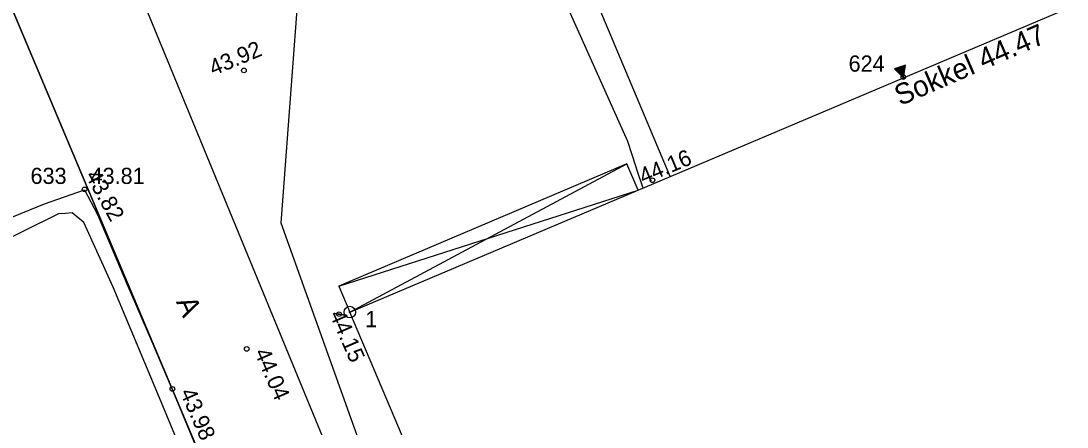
# Model space of a CAD drawing. Extents: x 543497 to 546634, y 6576026 to 6577859.
# Drawn here: x 545557.19 to 545602.5, y 6577604.29 to 6577621.88 of the extents above; entities that cross this region are included whole.
import ezdxf

# ---------------------------------------------------------------- set-up
doc = ezdxf.new("R2010")
doc.units = 0
for name, color, linetype in [('GTRASS', 7, 'Continuous'), ('HOONE', 7, 'Continuous'), ('HOONEDET', 7, 'Continuous'), ('KOORDPUNKT', 7, 'Continuous'), ('korgus-EH2000', 7, 'Continuous'), ('Mootkorg-EH2000', 7, 'Continuous'), ('mootmpunkt', 7, 'Continuous'), ('mootnr', 7, 'Continuous'), ('PIIR', 7, 'Continuous'), ('SKTRASS', 7, 'Continuous'), ('TEE', 7, 'Continuous'), ('VTRASS', 7, 'Continuous')]:
    doc.layers.add(name, color=color, linetype=linetype)

# ---------------------------------------------------------------- blocks, each defined once
blk = doc.blocks.new('RTKQRG')
for p, q in [((0, 0), (-0.493, 0.974)), ((0.493, 0.974), (-0.493, 0.974)), ((-0.476, 0.941), (0.211, 0.417)), ((-0.437, 0.974), (0.234, 0.463)), ((-0.355, 0.974), (0.257, 0.508)), ((-0.272, 0.974), (0.28, 0.553)), ((-0.19, 0.974), (0.303, 0.599)), ((-0.107, 0.974), (0.326, 0.644)), ((-0.025, 0.974), (0.349, 0.689)), ((0, 0), (0.493, 0.974)), ((0.058, 0.974), (0.372, 0.735)), ((0.14, 0.974), (0.395, 0.78)), ((0.223, 0.974), (0.418, 0.825)), ((0.305, 0.974), (0.441, 0.871)), ((0.388, 0.974), (0.464, 0.916)), ((0.47, 0.974), (0.487, 0.962)), ((-0.424, 0.838), (0.188, 0.372)), ((-0.373, 0.736), (0.165, 0.326)), ((-0.321, 0.634), (0.142, 0.281)), ((-0.269, 0.532), (0.119, 0.236)), ((-0.217, 0.429), (0.096, 0.19)), ((-0.165, 0.327), (0.073, 0.145)), ((-0.114, 0.225), (0.05, 0.1)), ((-0.062, 0.122), (0.027, 0.054)), ((-0.01, 0.02), (0.005, 0.009))]:
    blk.add_line(p, q)
blk = doc.blocks.new('KOORDP')
for radius in [0.5, 0.05, 0.0441, 0.0382, 0.0323, 0.0264, 0.0204, 0.0145, 0.0086]:
    blk.add_circle((0, 0), radius)

msp = doc.modelspace()

# ---------------------------------------------------------------- linework, layer by layer
at = {"layer": 'GTRASS'}
msp.add_lwpolyline([(545584.14, 6577614.64), (545583.891, 6577615.401), (545583.829, 6577615.591), (545583.48, 6577616.66), (545580.682, 6577622.923), (545575.791, 6577635.878), (545575.775, 6577635.937), (545575.659, 6577636.369), (545575.935, 6577636.648), (545575.935, 6577636.648), (545591.085, 6577642.897), (545593.947, 6577644.521), (545594.315, 6577644.881), (545594.317, 6577645.282), (545593.203, 6577648.047), (545593.344, 6577648.124), (545594.165, 6577648.455), (545594.556, 6577648.988), (545594.633, 6577649.554), (545592.034, 6577656.004)], dxfattribs=at)
at = {"layer": 'HOONE'}
msp.add_lwpolyline([(545571.441, 6577609.271), (545691.337, 6577660.01), (545712.594, 6577609.774), (545592.732, 6577559.017)], close=True, dxfattribs=at)
msp.add_lwpolyline([(545583.927, 6577614.555), (545583.442, 6577615.693), (545570.969, 6577610.395), (545571.441, 6577609.271)], dxfattribs=at)
at = {"layer": 'HOONEDET'}
for points in [[(545571.441, 6577609.271), (545583.442, 6577615.693)], [(545570.969, 6577610.395), (545583.927, 6577614.555)]]:
    msp.add_lwpolyline(points, dxfattribs=at)
at = {"layer": 'korgus-EH2000'}
for centre in [(545566.852, 6577619.733), (545584.545, 6577614.981), (545559.95, 6577614.586), (545570.973, 6577609.183), (545566.974, 6577607.677), (545563.754, 6577605.945)]:
    msp.add_circle(centre, 0.1, dxfattribs=at)
at = {"layer": 'mootmpunkt'}
msp.add_circle((545595.414, 6577619.448), 0.1, dxfattribs=at)
at = {"layer": 'PIIR'}
for points in [[(545673.8, 6577552.72), (545639.76, 6577537.43), (545600.27, 6577519.26), (545552.48, 6577632.65), (545626.85, 6577664.1), (545690.62, 6577691.07), (545694.95, 6577680.83), (545701.39, 6577683.56), (545743.83, 6577582.87), (545712.72, 6577569.73), (545673.8, 6577552.72)], [(545476.34, 6577600.45), (545552.48, 6577632.65), (545600.27, 6577519.26), (545567.61, 6577503.92), (545526.72, 6577483.94), (545483.43, 6577462.14), (545446.15, 6577442.67), (545391.56, 6577592.36), (545451.47, 6577589.93), (545476.34, 6577600.45)]]:
    msp.add_lwpolyline(points, dxfattribs=at)
at = {"layer": 'SKTRASS'}
for points in [[(545569.645, 6577629.117), (545568.451, 6577613.137), (545578.983, 6577583.696)], [(545592.496, 6577549.934), (545576.563, 6577588.596), (545560.631, 6577627.258)]]:
    msp.add_lwpolyline(points, dxfattribs=at)
at = {"layer": 'TEE'}
for points in [[(545590.136, 6577543.318), (545589.235, 6577543.177), (545586.921, 6577548.905), (545584.842, 6577553.76), (545580.44, 6577563.846), (545576.283, 6577574.086), (545572.677, 6577582.246), (545567.813, 6577594.411), (545563.334, 6577605.215), (545561.193, 6577610.35), (545559.918, 6577613.144), (545559.412, 6577613.567), (545559.115, 6577613.546), (545558.818, 6577613.524), (545557.281, 6577612.766), (545555.743, 6577612.008), (545555.165, 6577614.002), (545554.586, 6577615.996), (545553.56, 6577618.261), (545552.629, 6577620.319), (545551.056, 6577624.378), (545551.039, 6577624.623)], [(545551.188, 6577624.638), (545551.196, 6577624.6), (545551.209, 6577624.6), (545551.385, 6577624.327), (545551.791, 6577624.078), (545552.552, 6577622.416), (545553.325, 6577620.734), (545554.352, 6577618.557), (545555.319, 6577616.212), (545556.561, 6577613.273), (545558.214, 6577613.954), (545559.945, 6577614.571), (545560.516, 6577613.496), (545561.151, 6577611.996), (545561.787, 6577610.495), (545562.843, 6577608.022), (545563.899, 6577605.548), (545565.058, 6577602.76)]]:
    msp.add_lwpolyline(points, dxfattribs=at)
at = {"layer": 'VTRASS'}
msp.add_line((545585.309, 6577615.14), (545577.416, 6577633.928), dxfattribs=at)

# ---------------------------------------------------------------- block references
at = {"layer": 'HOONEDET', "xscale": 0.5, "yscale": 0.5, "rotation": 17.758472876472176}
msp.add_blockref('RTKQRG', (545595.414, 6577619.416), dxfattribs=at)
at = {"layer": 'KOORDPUNKT', "xscale": 0.5, "yscale": 0.5}
msp.add_blockref('KOORDP', (545571.441, 6577609.271), dxfattribs=at)

# ---------------------------------------------------------------- texts
at = {"layer": 'HOONEDET'}
msp.add_text(' Sokkel 44.47', height=0.9, rotation=23.4385, dxfattribs=at).set_placement((545594.965, 6577618.054))
at = {"layer": 'KOORDPUNKT'}
msp.add_text('1', height=0.7, dxfattribs=at).set_placement((545572.104, 6577608.616))
at = {"layer": 'korgus-EH2000'}
for s, rotation, p in [(' 43.92 ', 22.632, (545565.287, 6577619.393)), (' 44.16 ', 22.6194, (545583.91, 6577614.696)), (' 43.82 ', 298.8355, (545559.842, 6577615.413)), (' 44.15 ', 293.5055, (545570.443, 6577609.412)), (' 44.04 ', 293.5055, (545567.188, 6577607.77)), (' 43.98 ', 293.5055, (545563.968, 6577606.038))]:
    msp.add_text(s, height=0.7, rotation=rotation, dxfattribs=at).set_placement(p)
at = {"layer": 'Mootkorg-EH2000'}
msp.add_text(' 43.81', height=0.7, dxfattribs=at).set_placement((545559.95, 6577614.819))
at = {"layer": 'mootnr'}
for s, p in [(' 624', (545592.781, 6577619.681)), (' 633', (545557.35, 6577614.819))]:
    msp.add_text(s, height=0.7, dxfattribs=at).set_placement(p)
at = {"layer": 'TEE'}
msp.add_text('A', height=0.9, rotation=293.9465, dxfattribs=at).set_placement((545563.903, 6577609.719))

doc.saveas('drawing.dxf')
